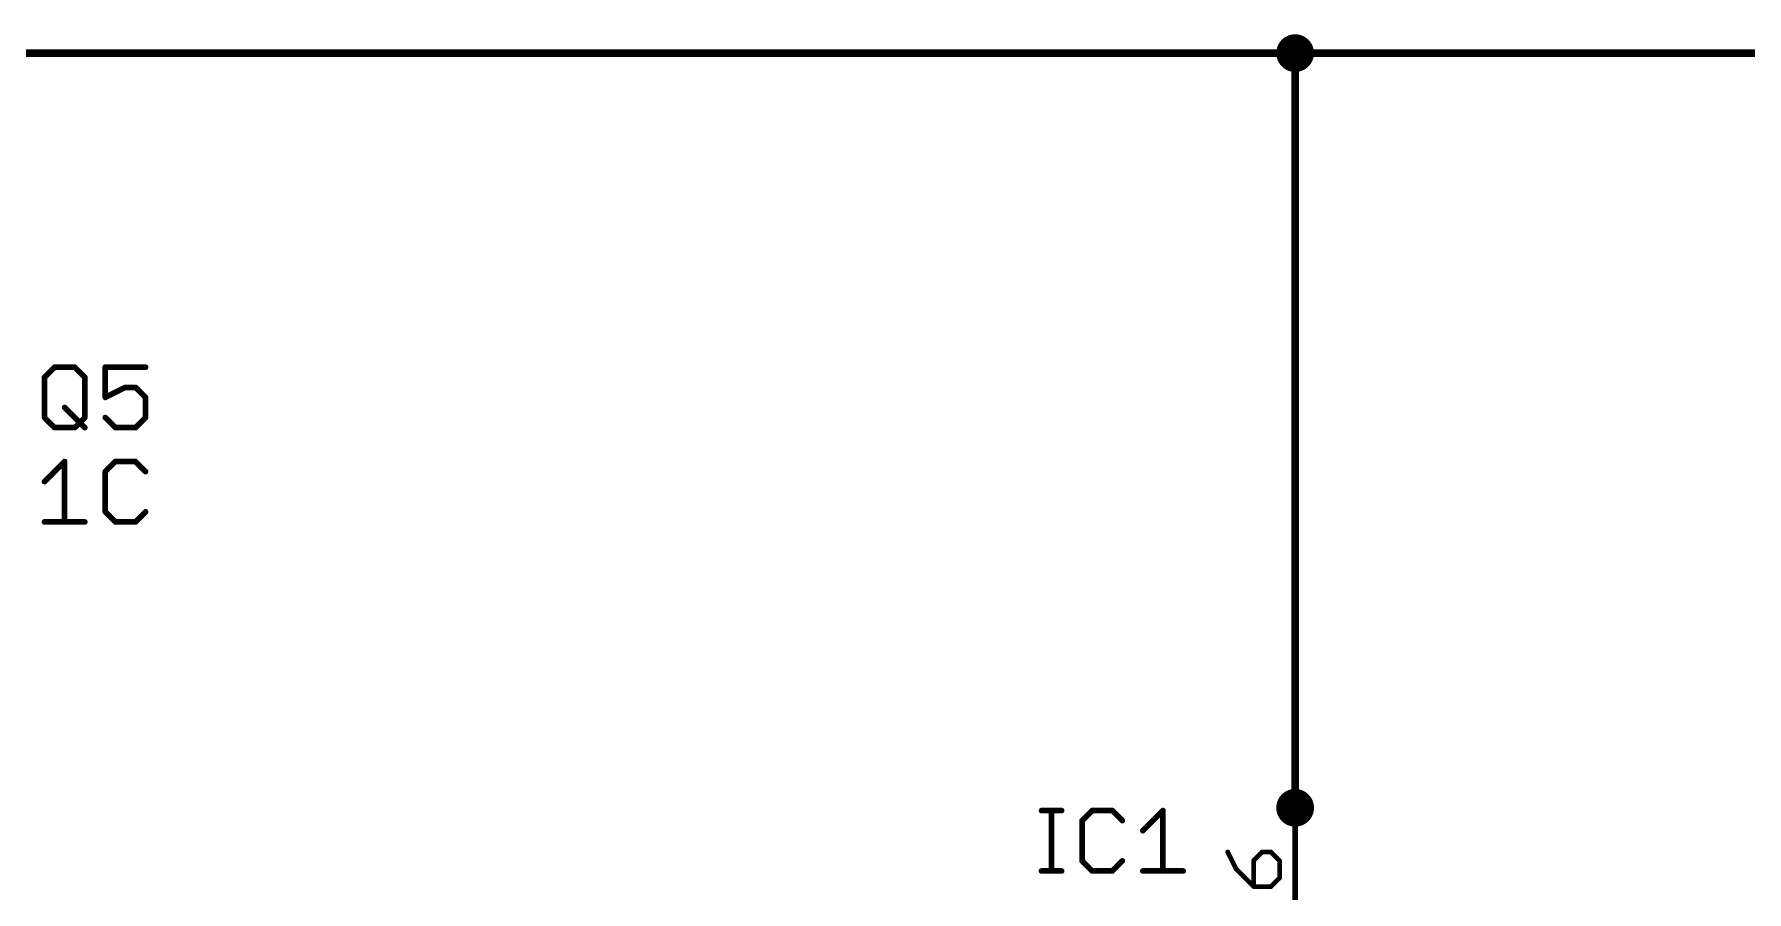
# Model space of a CAD drawing. Extents: x -22 to 205, y 41 to 107.
# Drawn here: x 128.61 to 174.72, y 71.4 to 94.49 of the extents above; entities that cross this region are included whole.
import ezdxf

# ---------------------------------------------------------------- set-up
doc = ezdxf.new("R2010")
doc.units = 0
for name, color, linetype in [('91', 94, 'CONTINUOUS'), ('94', 14, 'CONTINUOUS'), ('95', 251, 'CONTINUOUS'), ('96', 251, 'CONTINUOUS')]:
    doc.layers.add(name, color=color, linetype=linetype)

msp = doc.modelspace()

# ---------------------------------------------------------------- linework, layer by layer
at = {"layer": '91', "const_width": 0.2032}
for points in [[(86.995, 93.98), (162.56, 93.98)], [(162.56, 93.98), (162.56, 73.66)], [(198.12, 93.98), (162.56, 93.98)]]:
    msp.add_lwpolyline(points, dxfattribs=at)
at = {"layer": '91'}
for points, const_width in [([(162.56, 93.726, 1), (162.56, 94.234, 1), (162.56, 93.726)], 0.508), ([(162.6108, 93.98, 1), (162.5092, 93.98)], 0.1016), ([(162.56, 94.0308, 1), (162.56, 93.9292)], 0.1016), ([(162.56, 93.9292, 1), (162.56, 94.0308)], 0.1016), ([(162.56, 73.406, 1), (162.56, 73.914, 1), (162.56, 73.406)], 0.508), ([(162.5092, 73.66, 1), (162.6108, 73.66)], 0.1016)]:
    msp.add_lwpolyline(points, format="xyb", dxfattribs=dict(at, const_width=const_width))
at = {"layer": '94', "const_width": 0.1524}
msp.add_lwpolyline([(162.56, 73.66), (162.56, 71.12)], dxfattribs=at)
at = {"layer": '94', "const_width": 0.0762}
msp.add_lwpolyline([(162.5981, 73.66, 1), (162.5219, 73.66)], format="xyb", dxfattribs=at)
at = {"layer": '95'}
for points, const_width in [([(128.8549, 85.279, 1), (128.9088, 85.2251)], 0.0762), ([(128.92, 85.252, 1), (128.8438, 85.252)], 0.0762), ([(129.153, 85.5613, 1), (129.153, 85.4851)], 0.0762), ([(129.18, 85.4962, 1), (129.1261, 85.5501)], 0.0762), ([(129.7223, 85.5501, 1), (129.6684, 85.4962)], 0.0762), ([(129.6954, 85.4851, 1), (129.6954, 85.5613)], 0.0762), ([(130.0046, 85.252, 1), (129.9284, 85.252)], 0.0762), ([(129.9396, 85.2251, 1), (129.9935, 85.279)], 0.0762), ([(130.519, 85.5613, 1), (130.519, 85.4851)], 0.0762), ([(130.5571, 85.5232, 1), (130.4809, 85.5232)], 0.0762), ([(131.6037, 85.4851, 1), (131.6037, 85.5613)], 0.0762), ([(131.0614, 85.019, 1), (131.0614, 84.9428)], 0.0762), ([(131.0784, 84.9468, 1), (131.0443, 85.0149)], 0.0762), ([(131.3595, 85.0078, 1), (131.3056, 84.9539)], 0.0762), ([(131.3325, 84.9428, 1), (131.3325, 85.019)], 0.0762), ([(129.4512, 84.4655, 1), (129.3973, 84.4116)], 0.0762), ([(130.502, 84.7438, 1), (130.5361, 84.6756)], 0.0762), ([(130.4809, 84.7097, 1), (130.5571, 84.7097)], 0.0762), ([(131.6418, 84.7097, 1), (131.5656, 84.7097)], 0.0762), ([(131.5768, 84.6828, 1), (131.6306, 84.7366)], 0.0762), ([(128.9088, 84.1943, 1), (128.8549, 84.1404)], 0.0762), ([(128.8438, 84.1674, 1), (128.92, 84.1674)], 0.0762), ([(129.153, 83.9343, 1), (129.153, 83.8581)], 0.0762), ([(129.1261, 83.8693, 1), (129.18, 83.9231)], 0.0762), ([(129.6684, 83.9231, 1), (129.7223, 83.8693)], 0.0762), ([(129.6954, 83.8581, 1), (129.6954, 83.9343)], 0.0762), ([(129.9284, 84.1674, 1), (130.0046, 84.1674)], 0.0762), ([(129.9935, 84.1404, 1), (129.9396, 84.1943)], 0.0762), ([(129.9396, 83.8693, 1), (129.9935, 83.9231)], 0.0762), ([(130.546, 84.1943, 1), (130.4921, 84.1404)], 0.0762), ([(130.7902, 83.9343, 1), (130.7902, 83.8581)], 0.0762), ([(130.7633, 83.8693, 1), (130.8171, 83.9231)], 0.0762), ([(131.3056, 83.9231, 1), (131.3595, 83.8693)], 0.0762), ([(131.3325, 83.8581, 1), (131.3325, 83.9343)], 0.0762), ([(131.5656, 84.1674, 1), (131.6418, 84.1674)], 0.0762), ([(131.6306, 84.1404, 1), (131.5768, 84.1943)], 0.0762), ([(155.7304, 73.6233, 1), (155.7304, 73.5471)], 0.0762), ([(156.0397, 73.5852, 1), (155.9635, 73.5852)], 0.0762), ([(156.2728, 73.5471, 1), (156.2728, 73.6233)], 0.0762), ([(156.7949, 73.341, 1), (156.8488, 73.2871)], 0.0762), ([(156.86, 73.314, 1), (156.7838, 73.314)], 0.0762), ([(157.093, 73.6233, 1), (157.093, 73.5471)], 0.0762), ([(157.12, 73.5582, 1), (157.0661, 73.6121)], 0.0762), ([(157.6623, 73.6121, 1), (157.6084, 73.5582)], 0.0762), ([(157.6354, 73.5471, 1), (157.6354, 73.6233)], 0.0762), ([(157.8796, 73.2871, 1), (157.9335, 73.341)], 0.0762), ([(159.0395, 73.5852, 1), (158.9633, 73.5852)], 0.0762), ([(159.0283, 73.5582, 1), (158.9744, 73.6121)], 0.0762), ([(158.4321, 73.0698, 1), (158.486, 73.0159)], 0.0762), ([(160.7711, 72.4854, 1), (160.7143, 72.457)], 0.0635), ([(161.6748, 72.503, 1), (161.6748, 72.4395)], 0.0635), ([(161.6973, 72.4488, 1), (161.6524, 72.4937)], 0.0635), ([(161.9303, 72.4937, 1), (161.8854, 72.4488)], 0.0635), ([(161.9079, 72.4395, 1), (161.9079, 72.503)], 0.0635), ([(155.7304, 71.9963, 1), (155.7304, 71.9201)], 0.0762), ([(155.9635, 71.9582, 1), (156.0397, 71.9582)], 0.0762), ([(156.2728, 71.9201, 1), (156.2728, 71.9963)], 0.0762), ([(156.8488, 72.2563, 1), (156.7949, 72.2024)], 0.0762), ([(156.7838, 72.2294, 1), (156.86, 72.2294)], 0.0762), ([(157.093, 71.9963, 1), (157.093, 71.9201)], 0.0762), ([(157.0661, 71.9313, 1), (157.12, 71.9851)], 0.0762), ([(157.6084, 71.9851, 1), (157.6623, 71.9313)], 0.0762), ([(157.6354, 71.9201, 1), (157.6354, 71.9963)], 0.0762), ([(157.9335, 72.2024, 1), (157.8796, 72.2563)], 0.0762), ([(158.459, 71.9963, 1), (158.459, 71.9201)], 0.0762), ([(158.9633, 71.9582, 1), (159.0395, 71.9582)], 0.0762), ([(159.5437, 71.9201, 1), (159.5437, 71.9963)], 0.0762), ([(160.9982, 72.0276, 1), (160.9533, 71.9827)], 0.0635), ([(160.9473, 71.991, 1), (161.0041, 72.0194)], 0.0635), ([(161.4736, 72.2382, 1), (161.4101, 72.2382)], 0.0635), ([(161.4194, 72.2606, 1), (161.4643, 72.2157)], 0.0635), ([(162.1727, 72.2382, 1), (162.1092, 72.2382)], 0.0635), ([(162.1184, 72.2157, 1), (162.1634, 72.2606)], 0.0635), ([(161.4418, 71.5709, 1), (161.4418, 71.5074)], 0.0635), ([(161.4101, 71.5391, 1), (161.4736, 71.5391)], 0.0635), ([(161.4194, 71.5166, 1), (161.4643, 71.5616)], 0.0635), ([(161.8854, 71.5616, 1), (161.9303, 71.5166)], 0.0635), ([(161.9079, 71.5074, 1), (161.9079, 71.5709)], 0.0635), ([(162.1092, 71.7721, 1), (162.1727, 71.7721)], 0.0635), ([(162.1634, 71.7497, 1), (162.1184, 71.7946)], 0.0635)]:
    msp.add_lwpolyline(points, format="xyb", dxfattribs=dict(at, const_width=const_width))
for points, const_width in [([(128.8819, 85.252), (129.153, 85.5232)], 0.1524), ([(128.8819, 84.1674), (128.8819, 85.252)], 0.1524), ([(129.153, 85.5232), (129.6954, 85.5232)], 0.1524), ([(129.6954, 85.5232), (129.9665, 85.252)], 0.1524), ([(129.9665, 85.252), (129.9665, 84.1674)], 0.1524), ([(131.6037, 85.5232), (130.519, 85.5232)], 0.1524), ([(130.519, 85.5232), (130.519, 84.7097)], 0.1524), ([(130.519, 84.7097), (131.0614, 84.9809)], 0.1524), ([(131.0614, 84.9809), (131.3325, 84.9809)], 0.1524), ([(131.3325, 84.9809), (131.6037, 84.7097)], 0.1524), ([(129.4242, 84.4385), (129.9665, 83.8962)], 0.1524), ([(131.6037, 84.7097), (131.6037, 84.1674)], 0.1524), ([(129.153, 83.8962), (128.8819, 84.1674)], 0.1524), ([(129.6954, 83.8962), (129.153, 83.8962)], 0.1524), ([(129.9665, 84.1674), (129.6954, 83.8962)], 0.1524), ([(130.7902, 83.8962), (130.519, 84.1674)], 0.1524), ([(131.3325, 83.8962), (130.7902, 83.8962)], 0.1524), ([(131.6037, 84.1674), (131.3325, 83.8962)], 0.1524), ([(155.7304, 73.5852), (156.2728, 73.5852)], 0.1524), ([(156.0016, 71.9582), (156.0016, 73.5852)], 0.1524), ([(157.093, 73.5852), (156.8219, 73.314)], 0.1524), ([(156.8219, 73.314), (156.8219, 72.2294)], 0.1524), ([(157.6354, 73.5852), (157.093, 73.5852)], 0.1524), ([(157.9065, 73.314), (157.6354, 73.5852)], 0.1524), ([(158.459, 73.0429), (159.0014, 73.5852)], 0.1524), ([(159.0014, 73.5852), (159.0014, 71.9582)], 0.1524), ([(160.7427, 72.4712), (160.9757, 72.0052)], 0.127), ([(161.6748, 72.4712), (161.4418, 72.2382)], 0.127), ([(161.9079, 72.4712), (161.6748, 72.4712)], 0.127), ([(162.1409, 72.2382), (161.9079, 72.4712)], 0.127), ([(155.7304, 71.9582), (156.2728, 71.9582)], 0.1524), ([(156.8219, 72.2294), (157.093, 71.9582)], 0.1524), ([(157.093, 71.9582), (157.6354, 71.9582)], 0.1524), ([(157.6354, 71.9582), (157.9065, 72.2294)], 0.1524), ([(158.459, 71.9582), (159.5437, 71.9582)], 0.1524), ([(160.9757, 72.0052), (161.4418, 71.5391)], 0.127), ([(161.4418, 72.2382), (161.4418, 71.5391)], 0.127), ([(162.1409, 71.7721), (162.1409, 72.2382)], 0.127), ([(161.4418, 71.5391), (161.9079, 71.5391)], 0.127), ([(161.9079, 71.5391), (162.1409, 71.7721)], 0.127)]:
    msp.add_lwpolyline(points, dxfattribs=dict(at, const_width=const_width))
at = {"layer": '96', "const_width": 0.1524}
for points in [[(128.8819, 82.4409), (129.4242, 82.9832)], [(129.4242, 82.9832), (129.4242, 81.3562)], [(130.7902, 82.9832), (130.519, 82.712)], [(131.3325, 82.9832), (130.7902, 82.9832)], [(131.6037, 82.712), (131.3325, 82.9832)], [(130.519, 82.712), (130.519, 81.6274)], [(130.519, 81.6274), (130.7902, 81.3562)], [(131.3325, 81.3562), (131.6037, 81.6274)], [(128.8819, 81.3562), (129.9665, 81.3562)], [(130.7902, 81.3562), (131.3325, 81.3562)]]:
    msp.add_lwpolyline(points, dxfattribs=at)
at = {"layer": '96', "const_width": 0.0762}
for points in [[(129.4623, 82.9832, 1), (129.3861, 82.9832)], [(129.4511, 82.9562, 1), (129.3973, 83.0101)], [(130.7902, 83.0213, 1), (130.7902, 82.9451)], [(130.8171, 82.9562, 1), (130.7632, 83.0101)], [(131.3595, 83.0101, 1), (131.3056, 82.9562)], [(131.3325, 82.9451, 1), (131.3325, 83.0213)], [(130.5571, 82.712, 1), (130.4809, 82.712)], [(130.4921, 82.739, 1), (130.546, 82.6851)], [(131.5767, 82.6851, 1), (131.6306, 82.739)], [(128.8549, 82.4678, 1), (128.9088, 82.4139)], [(130.546, 81.6543, 1), (130.4921, 81.6004)], [(130.4809, 81.6274, 1), (130.5571, 81.6274)], [(131.6306, 81.6004, 1), (131.5767, 81.6543)], [(128.8819, 81.3943, 1), (128.8819, 81.3181)], [(129.3861, 81.3562, 1), (129.4623, 81.3562)], [(129.9665, 81.3181, 1), (129.9665, 81.3943)], [(130.7902, 81.3943, 1), (130.7902, 81.3181)], [(130.7632, 81.3293, 1), (130.8171, 81.3831)], [(131.3056, 81.3831, 1), (131.3595, 81.3293)], [(131.3325, 81.3181, 1), (131.3325, 81.3943)]]:
    msp.add_lwpolyline(points, format="xyb", dxfattribs=at)

doc.saveas('drawing.dxf')
